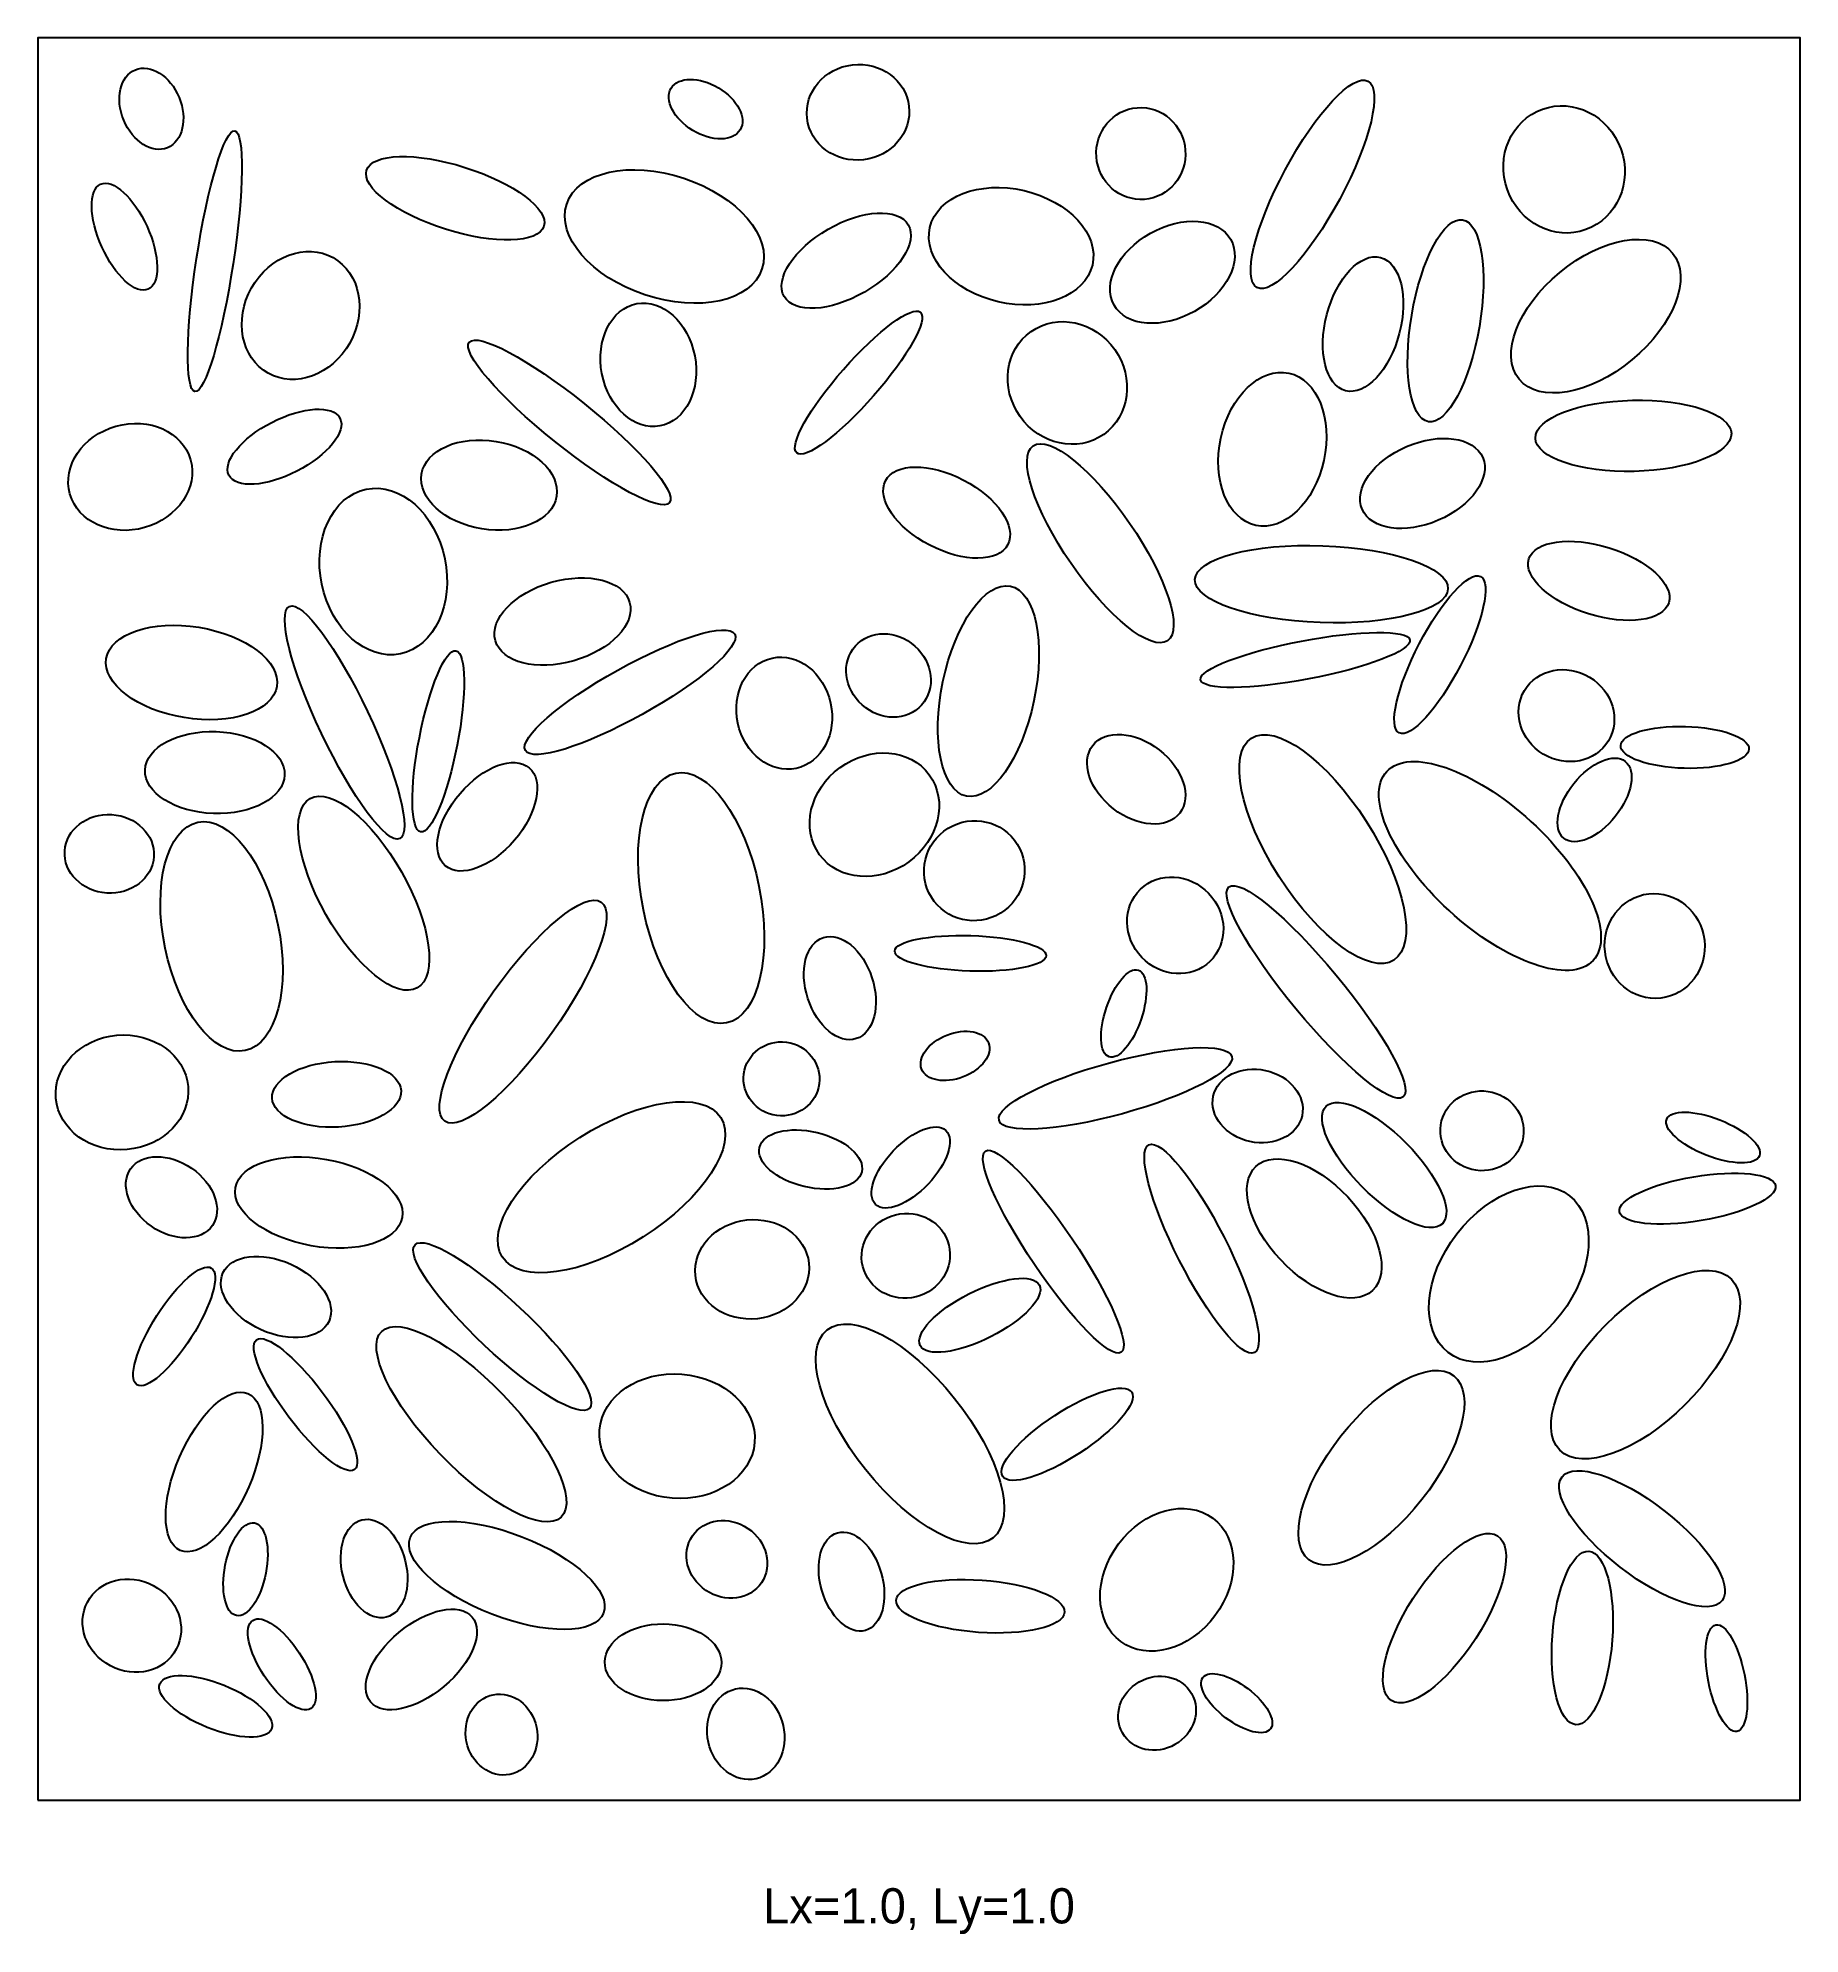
# Model space of a CAD drawing. Header units: metres. Extents: x 0 to 1, y -0.08 to 1.
import ezdxf
from ezdxf.enums import TextEntityAlignment as Align

# ---------------------------------------------------------------- set-up
doc = ezdxf.new("R2010")
doc.units = ezdxf.units.M
doc.layers.add('BOUNDARY', color=1, linetype='Continuous')
doc.layers.add('ELLIPSES', color=5, linetype='Continuous')

msp = doc.modelspace()

# ---------------------------------------------------------------- linework, layer by layer
at = {"layer": 'BOUNDARY'}
msp.add_lwpolyline([(0, 0), (1, 0), (1, 1), (0, 1), (0, 0)], dxfattribs=at)
at = {"layer": 'ELLIPSES'}
for centre, major_axis, ratio in [((0.0644, 0.9598), (-0.0091, 0.0221), 0.71063), ((0.4654, 0.9578), (0.0289, 0.0034), 0.932028), ((0.7233, 0.9169), (0.0315, 0.0586), 0.263853), ((0.3789, 0.9596), (-0.0196, 0.0118), 0.616838), ((0.6259, 0.9344), (-0.002, 0.026), 0.970101), ((0.8661, 0.9254), (-0.0123, 0.0342), 0.940996), ((0.1004, 0.8733), (0.0113, 0.074), 0.14006), ((0.2368, 0.909), (-0.0503, 0.0159), 0.348816), ((0.3555, 0.8873), (-0.0554, 0.0184), 0.598068), ((0.0491, 0.8872), (-0.0135, 0.0298), 0.429538), ((0.5523, 0.8818), (-0.0461, 0.0107), 0.684233), ((0.4587, 0.8736), (0.0352, 0.0203), 0.506985), ((0.6438, 0.867), (-0.0331, -0.0186), 0.670587), ((0.7988, 0.8395), (0.0097, 0.0573), 0.334978), ((0.1491, 0.8425), (0.0184, 0.0328), 0.849985), ((0.8841, 0.8421), (0.0435, 0.0358), 0.571239), ((0.752, 0.8376), (-0.0099, -0.0378), 0.543731), ((0.3464, 0.8145), (-0.0066, 0.0347), 0.758875), ((0.4657, 0.8044), (0.0351, 0.0399), 0.213875), ((0.5842, 0.8042), (-0.0206, 0.0292), 0.920158), ((0.3016, 0.7818), (-0.0568, 0.0455), 0.186869), ((0.7005, 0.7666), (0.0094, 0.0432), 0.676351), ((0.1399, 0.768), (0.0315, 0.0162), 0.439143), ((0.9054, 0.7742), (0.0556, 0.0013), 0.362712), ((0.0524, 0.7509), (0.0342, 0.0097), 0.840576), ((0.6029, 0.7132), (-0.0381, 0.0553), 0.300886), ((0.7857, 0.7472), (0.0342, 0.0147), 0.611924), ((0.256, 0.7462), (-0.0383, 0.0063), 0.648489), ((0.5157, 0.7306), (-0.0347, 0.0181), 0.532682), ((0.196, 0.6972), (-0.0097, 0.0467), 0.747127), ((0.7284, 0.69), (-0.0718, 0.0026), 0.3039), ((0.8858, 0.6919), (-0.0397, 0.0124), 0.471583), ((0.2977, 0.6688), (0.0381, 0.0109), 0.584602), ((0.5394, 0.6293), (0.0125, 0.0596), 0.433229), ((0.7956, 0.65), (0.0231, 0.0444), 0.264084), ((0.174, 0.6115), (-0.0313, 0.0659), 0.198641), ((0.0872, 0.6399), (-0.0484, 0.0079), 0.529424), ((0.336, 0.6287), (0.0594, 0.033), 0.211675), ((0.4827, 0.6382), (-0.0188, 0.0168), 0.889703), ((0.7192, 0.647), (0.0594, 0.0113), 0.180909), ((0.2272, 0.6008), (0.01, 0.0514), 0.208875), ((0.4235, 0.6168), (-0.0068, 0.0313), 0.840775), ((0.8674, 0.6154), (-0.0238, 0.0143), 0.917618), ((0.1004, 0.5831), (-0.0396, 0.0014), 0.587012), ((0.6233, 0.5793), (-0.0247, 0.0192), 0.676044), ((0.7291, 0.5397), (-0.0404, 0.063), 0.391691), ((0.9346, 0.5974), (-0.0364, 0.001), 0.326644), ((0.255, 0.558), (0.0238, 0.0278), 0.5563), ((0.4747, 0.5592), (-0.0311, -0.0227), 0.860351), ((0.824, 0.5301), (-0.0586, 0.0536), 0.43223), ((0.8834, 0.5676), (0.0174, 0.0218), 0.537994), ((0.3764, 0.5119), (-0.0144, 0.0709), 0.462431), ((0.1849, 0.5146), (-0.0304, 0.0537), 0.39896), ((0.0405, 0.537), (-0.0253, 0.0016), 0.879806), ((0.5314, 0.5274), (-0.0244, -0.015), 0.987623), ((0.1042, 0.4901), (-0.0134, 0.0648), 0.493937), ((0.6454, 0.4964), (-0.0197, 0.0205), 0.923393), ((0.7253, 0.4586), (-0.0494, 0.0596), 0.192686), ((0.2753, 0.4474), (0.0444, 0.0622), 0.266012), ((0.9175, 0.4847), (-0.0034, 0.0296), 0.952628), ((0.4551, 0.4608), (-0.0093, 0.0287), 0.633356), ((0.5292, 0.4805), (-0.043, 0.0013), 0.234396), ((0.6162, 0.4464), (0.0083, 0.0246), 0.399374), ((0.0477, 0.4016), (0.0375, 0.0034), 0.864237), ((0.422, 0.4093), (-0.0214, 0.0028), 0.971664), ((0.5205, 0.4223), (0.019, 0.0074), 0.624823), ((0.1695, 0.4005), (0.0366, 0.0021), 0.507033), ((0.6115, 0.4039), (0.0661, 0.0181), 0.217383), ((0.6922, 0.3939), (-0.0252, 0.0055), 0.801096), ((0.3255, 0.3478), (0.062, 0.0395), 0.45521), ((0.764, 0.3604), (-0.033, 0.0333), 0.375508), ((0.8195, 0.3798), (-0.0236, 0.0011), 0.958271), ((0.9506, 0.376), (-0.0263, 0.0104), 0.379051), ((0.4385, 0.3635), (-0.029, 0.0069), 0.52867), ((0.4953, 0.359), (0.0199, 0.021), 0.471817), ((0.0758, 0.3421), (-0.0232, 0.0161), 0.70919), ((0.1594, 0.3391), (-0.0473, 0.0085), 0.518127), ((0.5762, 0.3112), (-0.0385, 0.0571), 0.187835), ((0.6604, 0.3129), (-0.0299, 0.0589), 0.216084), ((0.7243, 0.3244), (-0.0331, 0.0352), 0.540584), ((0.8347, 0.2985), (0.0344, 0.0445), 0.662629), ((0.9418, 0.3413), (0.0443, 0.0074), 0.280418), ((0.4925, 0.3089), (-0.0244, -0.0061), 0.95445), ((0.4053, 0.3012), (0.0322, 0.0035), 0.869934), ((0.2635, 0.2687), (-0.0495, 0.0464), 0.2163), ((0.0773, 0.2688), (0.0211, 0.0331), 0.294578), ((0.1351, 0.2855), (-0.0301, 0.0137), 0.617172), ((0.9123, 0.2471), (0.0487, 0.0485), 0.464609), ((0.5345, 0.2751), (0.0338, 0.0171), 0.360396), ((0.246, 0.2133), (-0.0509, 0.0527), 0.335469), ((0.4949, 0.2078), (-0.0471, 0.059), 0.428603), ((0.1519, 0.2244), (-0.0278, 0.0368), 0.25645), ((0.7624, 0.1886), (0.0411, 0.0522), 0.43954), ((0.3627, 0.2065), (-0.044, 0.0035), 0.800091), ((0.5841, 0.2076), (0.0366, 0.0239), 0.292333), ((0.1, 0.1862), (0.0192, 0.0445), 0.441814), ((0.9103, 0.1483), (-0.0454, 0.0351), 0.354334), ((0.391, 0.1366), (-0.0196, 0.0133), 0.896521), ((0.6406, 0.125), (0.0261, 0.035), 0.781657), ((0.1178, 0.131), (0.0051, 0.0263), 0.437528), ((0.1908, 0.1314), (-0.0069, 0.0276), 0.638732), ((0.2661, 0.1275), (-0.0549, 0.0214), 0.400183), ((0.4617, 0.124), (-0.0079, 0.0277), 0.608872), ((0.7982, 0.1032), (0.0301, 0.0467), 0.380152), ((0.8764, 0.092), (0.0037, 0.0492), 0.344687), ((0.0533, 0.099), (-0.0252, 0.0134), 0.905415), ((0.5348, 0.11), (-0.0478, 0.0034), 0.309874), ((0.2176, 0.0798), (0.0288, 0.0241), 0.531841), ((0.1384, 0.077), (-0.0165, 0.025), 0.397315), ((0.3548, 0.0782), (-0.0331, 0.0002), 0.657845), ((0.9582, 0.0692), (-0.006, 0.0302), 0.337452), ((0.1009, 0.0532), (-0.0317, 0.0128), 0.376792), ((0.4017, 0.0376), (-0.0058, 0.0255), 0.83148), ((0.6351, 0.0493), (-0.0196, -0.0112), 0.907304), ((0.6803, 0.055), (-0.0192, 0.0146), 0.431143), ((0.2631, 0.0372), (-0.0047, 0.0226), 0.877282)]:
    msp.add_ellipse(centre, major_axis=major_axis, ratio=ratio, dxfattribs=at)

# ---------------------------------------------------------------- texts
msp.add_text('Lx=1.0, Ly=1.0', height=0.02).set_placement((0.5, -0.05), align=Align.TOP_CENTER)

doc.saveas('drawing.dxf')
